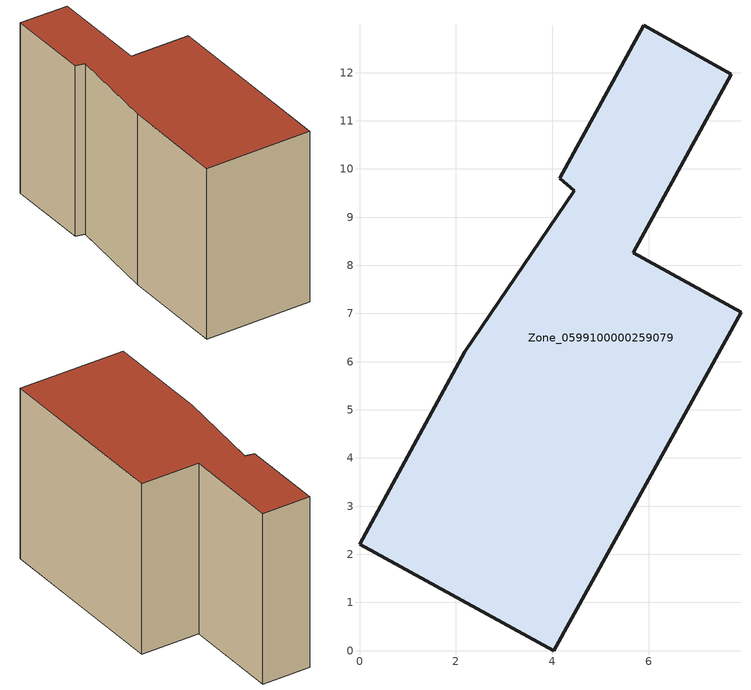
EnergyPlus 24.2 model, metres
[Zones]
Zone_0599100000259079
 floor ground (C_G): 2.19,6.2 4.46,9.55 4.16,9.8 5.9,12.98 7.72,11.97 5.68,8.26 7.92,7.03 4.03,0 0,2.21 z0
 wall outside (C_F): 0,2.21 4.03,0 7.92,7.03 5.68,8.26 7.72,11.97 5.9,12.98 4.16,9.8 4.46,9.55 2.19,6.2 0,2.21 z0:7.46
 roof outside (C_R): 4.46,9.55 2.19,6.2 0,2.21 4.03,0 7.92,7.03 5.68,8.26 7.72,11.97 5.9,12.98 4.16,9.8 z7.46
[BUILDING]
Pand.0599100000259079: North Axis=0; Terrain=City; Loads Convergence Tolerance Value=0.04; Temperature Convergence Tolerance Value=0.4; Solar Distribution=FullExterior; Maximum Number of Warmup Days=25; Minimum Number of Warmup Days=1
[Site:Location]
Rotterdam.The.Hague.AP_ZH_NLD Design_Conditions: Latitude=51.96; Longitude=4.45; Time Zone=1; Elevation=-4.5
[SITE:GROUNDTEMPERATURE:BUILDINGSURFACE]
18, 18, 18, 18, 18, 18, 18, 18, 18, 18, 18, 18
[MATERIAL] Thermal Absorptance=0.9; Solar Absorptance=0.7; Visible Absorptance=0.7
Name | Roughness | Thickness | Conductivity | Density | Specific Heat
G.TC.1946 | MediumSmooth | 0.15 | 1 | 540 | 1210
F.TC.1946 | Rough | 0.3 | 0.857143 | 1920 | 840
R.TC.1946 | MediumRough | 0.2 | 0.909091 | 1500 | 1000
[CONSTRUCTION]
C_G: G.TC.1946
C_F: F.TC.1946
C_R: R.TC.1946
[ZONE]
Zone_0599100000259079: Type=1; Multiplier=1; Ceiling Height=Autocalculate; Volume=Autocalculate; Floor Area=autocalculate; Part of Total Floor Area=Yes
[ZONEINFILTRATION:DESIGNFLOWRATE]
Infil_Zone_0599100000259079: Zone or ZoneList or Space or SpaceList=Zone_0599100000259079; Schedule=AlwaysOn; Design Flow Rate Calculation Method=Flow/Area; Flow Rate per Floor Area=0.003; Constant Term Coefficient=1; Temperature Term Coefficient=0; Velocity Term Coefficient=0; Velocity Squared Term Coefficient=0
[HVACTEMPLATE:ZONE:IDEALLOADSAIRSYSTEM]
Zone_0599100000259079: Maximum Heating Supply Air Temperature=50; Minimum Cooling Supply Air Temperature=13; Maximum Heating Supply Air Humidity Ratio=0.0156; Minimum Cooling Supply Air Humidity Ratio=0.0077; Heating Limit=NoLimit; Cooling Limit=NoLimit; Dehumidification Control Type=ConstantSensibleHeatRatio; Cooling Sensible Heat Ratio=0.7; Dehumidification Setpoint=60; Humidification Control Type=None; Humidification Setpoint=30; Outdoor Air Method=None; Outdoor Air Flow Rate per Person=0.00944; Outdoor Air Flow Rate per Zone Floor Area=0; Outdoor Air Flow Rate per Zone=0; Demand Controlled Ventilation Type=None; Outdoor Air Economizer Type=NoEconomizer; Heat Recovery Type=None; Sensible Heat Recovery Effectiveness=0.7; Latent Heat Recovery Effectiveness=0.65
[ZONECONTROL:THERMOSTAT]
ThermostatControl_Zone_0599100000259079: Zone or ZoneList=Zone_0599100000259079; Control Type Schedule=DualSetpointControlType; Control 1=Thermostat_Zone_0599100000259079; Temperature Difference Between Cutout And Setpoint=0
[THERMOSTATSETPOINT:DUALSETPOINT]
Thermostat_Zone_0599100000259079: Heating Setpoint Temperature Schedule=HeatingSetpoint_Zone_0599100000259079; Cooling Setpoint Temperature Schedule=CoolingSetpoint_Zone_0599100000259079
[SCHEDULE:COMPACT]
HeatingSetpoint_Zone_0599100000259079: Through: 12/31, For: AllDays, Until: 24:00, 21
CoolingSetpoint_Zone_0599100000259079: Through: 12/31, For: AllDays, Until: 24:00, 24
DualSetpointControlType: Through: 12/31, For: AllDays, Until: 24:00, 4
AlwaysOn: Through: 12/31, For: AllDays, Until: 24:00, 1
